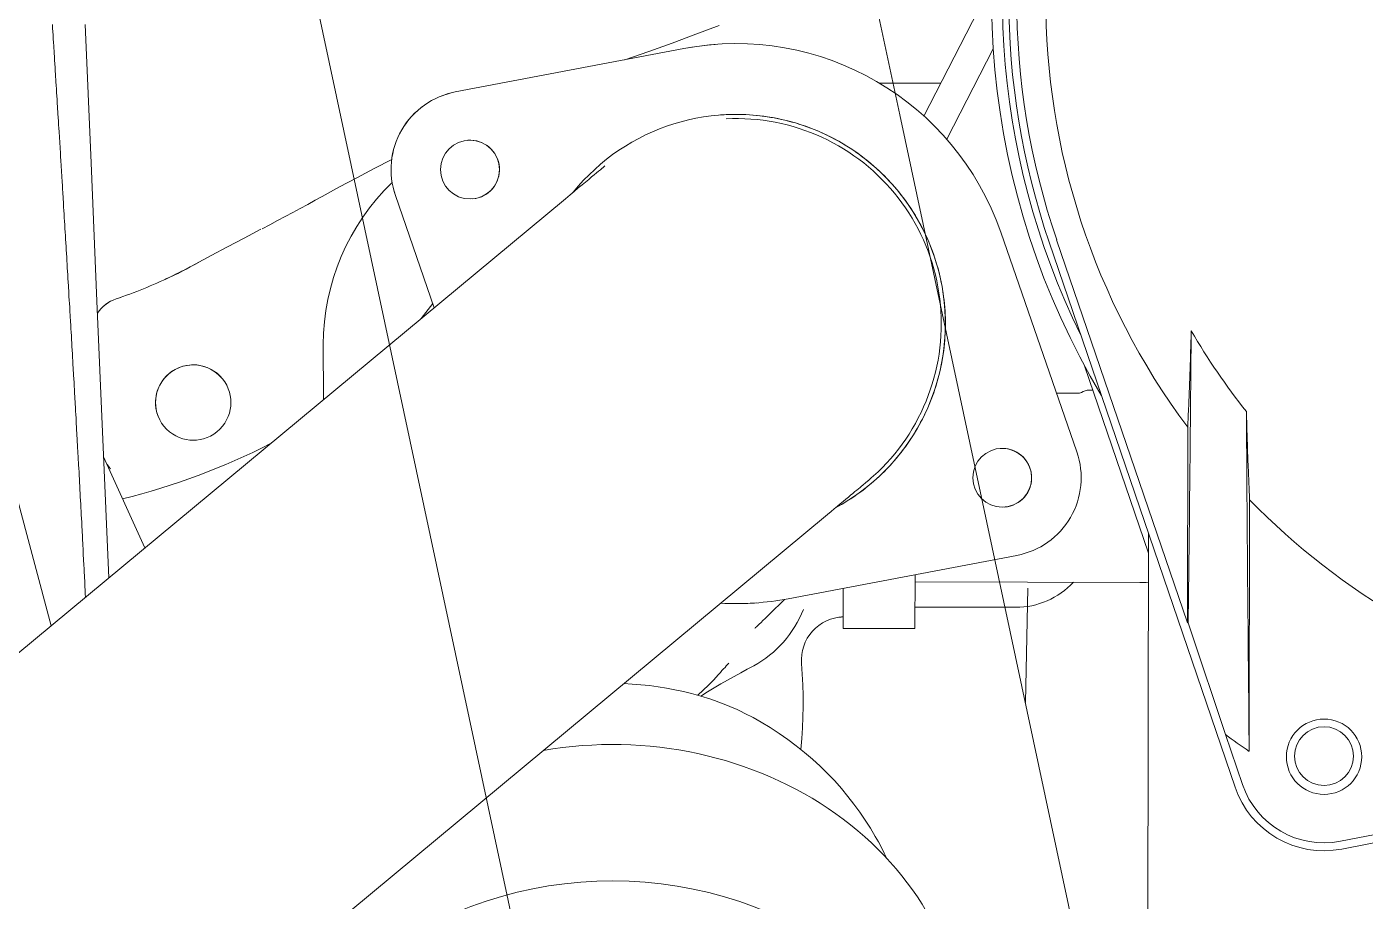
# Model space of a CAD drawing. Extents: x 766778 to 845620, y 133762 to 209800.
# Drawn here: x 786661.9 to 786848.4, y 191042 to 191163.8 of the extents above; entities that cross this region are included whole.
import ezdxf

# ---------------------------------------------------------------- set-up
doc = ezdxf.new("R2010")
doc.units = 0
doc.header["$MEASUREMENT"] = 0
doc.layers.get('0').update_dxf_attribs({"color": 1, "linetype": 'CONTINUOUS'})
doc.layers.add('LA-4748_SHOWN', color=2, linetype='CONTINUOUS', lineweight=53)
doc.layers.add('LA-5075_SHOWN', color=2, linetype='CONTINUOUS', lineweight=53)

# ---------------------------------------------------------------- blocks, each defined once
blk = doc.blocks.new('HE 3516C HSL RH')
at = {"layer": 'LA-5075_SHOWN', "color": 252, "lineweight": 5}
for p, q in [((-6475.68, 761.61), (-6493.22, 843.02)), ((-6567.71, 826.98), (-6550.17, 745.56)), ((-6450.01, 642.43), (-6475.68, 761.61)), ((-6524.5, 626.39), (-6550.17, 745.56)), ((-6458.05, 679.76), (-6457.73, 695.7))]:
    blk.add_line(p, q, dxfattribs=at)
blk = doc.blocks.new('A$C7EB86452')
at = {"rotation": 352.0000000000881}
blk.add_blockref('HE 3516C HSL RH', (6185.31, -1654.92), dxfattribs=at)
blk = doc.blocks.new('ENGINE')
at = {"layer": 'LA-4748_SHOWN', "color": 252, "lineweight": 5}
for p, q in [((945747.84, 205859.94), (945738.35, 205841.57)), ((945617.03, 205854.25), (945617, 205854.75)), ((945621.55, 205854.75), (945622.31, 205835.48)), ((945594.61, 205854.39), (945616.52, 205770.98)), ((945617.03, 205854.25), (945617.09, 205853.26)), ((945617.12, 205852.76), (945617.09, 205853.26)), ((945706.62, 205853.07), (945703.33, 205851.87)), ((945709.88, 205854.29), (945706.62, 205853.07)), ((945617.15, 205852.26), (945617.12, 205852.76)), ((945617.17, 205851.76), (945617.15, 205852.26)), ((945617.17, 205851.76), (945617.23, 205850.76)), ((945673.08, 205845.16), (945704.94, 205851.09)), ((945703.33, 205851.87), (945700.04, 205850.7)), ((945706.03, 205851.27), (945704.94, 205851.09)), ((945707.13, 205851.43), (945706.03, 205851.27)), ((945708.22, 205851.56), (945707.13, 205851.43)), ((945709.32, 205851.65), (945708.22, 205851.56)), ((945709.32, 205851.65), (945709.32, 205851.65)), ((945617.26, 205850.26), (945617.23, 205850.76)), ((945617.29, 205849.77), (945617.26, 205850.26)), ((945617.32, 205849.27), (945617.29, 205849.77)), ((945617.35, 205848.77), (945617.32, 205849.27)), ((945700.04, 205850.7), (945696.73, 205849.56)), ((945741.52, 205838.33), (945748.02, 205850.92)), ((945617.38, 205848.27), (945617.35, 205848.77)), ((945617.41, 205847.77), (945617.38, 205848.27)), ((945617.41, 205847.77), (945617.47, 205846.77)), ((945617.5, 205846.27), (945617.47, 205846.77)), ((945617.52, 205845.78), (945617.5, 205846.27)), ((945617.55, 205845.28), (945617.52, 205845.78)), ((945732.13, 205846.2), (945740.72, 205846.16)), ((945617.55, 205845.28), (945617.61, 205844.28)), ((945617.64, 205843.78), (945617.61, 205844.28)), ((945617.67, 205843.28), (945617.64, 205843.78)), ((945669.26, 205843.66), (945668.77, 205843.34)), ((945669.76, 205843.96), (945669.26, 205843.66)), ((945670.29, 205844.23), (945669.76, 205843.96)), ((945670.83, 205844.48), (945670.29, 205844.23)), ((945671.38, 205844.69), (945670.83, 205844.48)), ((945671.94, 205844.88), (945671.38, 205844.69)), ((945672.51, 205845.03), (945671.94, 205844.88)), ((945673.08, 205845.16), (945672.51, 205845.03)), ((945617.67, 205843.28), (945617.73, 205842.29)), ((945617.76, 205841.79), (945617.73, 205842.29)), ((945617.79, 205841.29), (945617.76, 205841.79)), ((945666.99, 205841.78), (945666.61, 205841.34)), ((945667.41, 205842.21), (945666.99, 205841.78)), ((945667.84, 205842.61), (945667.41, 205842.21)), ((945668.29, 205842.98), (945667.84, 205842.61)), ((945668.77, 205843.34), (945668.29, 205842.98)), ((945710.52, 205841.85), (945710.02, 205841.82)), ((945711.02, 205841.88), (945710.52, 205841.85)), ((945711.52, 205841.89), (945711.02, 205841.88)), ((945712.03, 205841.9), (945711.52, 205841.89)), ((945712.53, 205841.89), (945712.03, 205841.9)), ((945713.03, 205841.88), (945712.53, 205841.89)), ((945713.53, 205841.86), (945713.03, 205841.88)), ((945714.03, 205841.83), (945713.53, 205841.86)), ((945714.53, 205841.79), (945714.03, 205841.83)), ((945715.03, 205841.75), (945714.53, 205841.79)), ((945715.53, 205841.69), (945715.03, 205841.75)), ((945617.82, 205840.79), (945617.79, 205841.29)), ((945617.84, 205840.29), (945617.82, 205840.79)), ((945617.87, 205839.79), (945617.84, 205840.29)), ((945665.6, 205839.89), (945665.31, 205839.37)), ((945665.91, 205840.39), (945665.6, 205839.89)), ((945666.24, 205840.87), (945665.91, 205840.39)), ((945666.61, 205841.34), (945666.24, 205840.87)), ((945710.82, 205841.3), (945711.68, 205841.32)), ((945710.82, 205841.3), (945710.82, 205841.3)), ((945711.68, 205841.32), (945712.53, 205841.32)), ((945712.53, 205841.32), (945713.39, 205841.29)), ((945713.39, 205841.29), (945714.24, 205841.24)), ((945714.24, 205841.24), (945715.1, 205841.16)), ((945715.1, 205841.16), (945715.95, 205841.06)), ((945716.03, 205841.63), (945715.53, 205841.69)), ((945715.95, 205841.06), (945716.8, 205840.93)), ((945716.53, 205841.56), (945716.03, 205841.63)), ((945717.02, 205841.47), (945716.53, 205841.56)), ((945716.8, 205840.93), (945717.64, 205840.78)), ((945717.52, 205841.39), (945717.02, 205841.47)), ((945718.01, 205841.29), (945717.52, 205841.39)), ((945717.64, 205840.78), (945718.48, 205840.6)), ((945718.5, 205841.18), (945718.01, 205841.29)), ((945718.48, 205840.6), (945719.31, 205840.4)), ((945718.99, 205841.07), (945718.5, 205841.18)), ((945719.48, 205840.94), (945718.99, 205841.07)), ((945719.31, 205840.4), (945720.13, 205840.17)), ((945719.96, 205840.81), (945719.48, 205840.94)), ((945720.45, 205840.67), (945719.96, 205840.81)), ((945720.13, 205840.17), (945720.94, 205839.92)), ((945720.93, 205840.52), (945720.45, 205840.67)), ((945721.4, 205840.37), (945720.93, 205840.52)), ((945720.94, 205839.92), (945721.75, 205839.64)), ((945721.88, 205840.2), (945721.4, 205840.37)), ((945722.35, 205840.03), (945721.88, 205840.2)), ((945722.81, 205839.85), (945722.35, 205840.03)), ((945723.28, 205839.66), (945722.81, 205839.85)), ((945617.87, 205839.79), (945618.05, 205836.8)), ((945664.83, 205838.29), (945664.63, 205837.74)), ((945665.06, 205838.84), (945664.83, 205838.29)), ((945665.31, 205839.37), (945665.06, 205838.84)), ((945721.75, 205839.64), (945722.55, 205839.34)), ((945722.55, 205839.34), (945723.35, 205839.01)), ((945723.74, 205839.46), (945723.28, 205839.66)), ((945723.35, 205839.01), (945724.13, 205838.66)), ((945724.2, 205839.26), (945723.74, 205839.46)), ((945724.13, 205838.66), (945724.9, 205838.29)), ((945724.65, 205839.05), (945724.2, 205839.26)), ((945725.1, 205838.83), (945724.65, 205839.05)), ((945724.9, 205838.29), (945725.66, 205837.89)), ((945725.55, 205838.6), (945725.1, 205838.83)), ((945725.99, 205838.36), (945725.55, 205838.6)), ((945726.43, 205838.12), (945725.99, 205838.36)), ((945726.87, 205837.87), (945726.43, 205838.12)), ((945618.08, 205836.3), (945618.05, 205836.8)), ((945618.1, 205835.8), (945618.08, 205836.3)), ((945664.33, 205836.6), (945664.22, 205836.02)), ((945664.47, 205837.17), (945664.33, 205836.6)), ((945664.63, 205837.74), (945664.47, 205837.17)), ((945725.66, 205837.89), (945726.41, 205837.48)), ((945726.41, 205837.48), (945727.14, 205837.04)), ((945727.3, 205837.61), (945726.87, 205837.87)), ((945727.14, 205837.04), (945727.86, 205836.58)), ((945727.73, 205837.34), (945727.3, 205837.61)), ((945728.15, 205837.07), (945727.73, 205837.34)), ((945727.86, 205836.58), (945728.57, 205836.09)), ((945728.57, 205836.79), (945728.15, 205837.07)), ((945728.98, 205836.5), (945728.57, 205836.79)), ((945729.39, 205836.21), (945728.98, 205836.5)), ((945729.79, 205835.9), (945729.39, 205836.21)), ((945618.1, 205835.8), (945618.28, 205832.81)), ((945622.31, 205835.48), (945623.07, 205816.2)), ((945661.75, 205834.52), (945659.32, 205833.26)), ((945664.19, 205835.77), (945661.75, 205834.52)), ((945664.11, 205834.84), (945664.1, 205834.25)), ((945664.1, 205834.25), (945664.12, 205833.66)), ((945664.15, 205835.43), (945664.11, 205834.84)), ((945664.22, 205836.02), (945664.15, 205835.43)), ((945693.01, 205834.06), (945693.26, 205834.26)), ((945693.26, 205834.26), (945693.47, 205834.43)), ((945693.47, 205834.43), (945693.64, 205834.57)), ((945693.64, 205834.57), (945693.76, 205834.68)), ((945693.76, 205834.68), (945693.85, 205834.75)), ((945693.85, 205834.75), (945693.88, 205834.78)), ((945728.57, 205836.09), (945729.26, 205835.59)), ((945729.26, 205835.59), (945729.93, 205835.07)), ((945730.18, 205835.6), (945729.79, 205835.9)), ((945729.93, 205835.07), (945730.59, 205834.52)), ((945730.58, 205835.28), (945730.18, 205835.6)), ((945730.96, 205834.96), (945730.58, 205835.28)), ((945730.59, 205834.52), (945731.24, 205833.96)), ((945731.34, 205834.63), (945730.96, 205834.96)), ((945731.71, 205834.3), (945731.34, 205834.63)), ((945732.08, 205833.96), (945731.71, 205834.3)), ((945618.31, 205832.31), (945618.28, 205832.81)), ((945659.32, 205833.26), (945656.91, 205831.98)), ((945664.12, 205833.66), (945664.17, 205833.08)), ((945664.17, 205833.08), (945664.25, 205832.49)), ((945664.25, 205832.49), (945664.37, 205831.91)), ((945690.69, 205832.15), (945691.18, 205832.55)), ((945691.18, 205832.55), (945691.62, 205832.91)), ((945691.62, 205832.91), (945692.03, 205833.25)), ((945692.03, 205833.25), (945692.4, 205833.55)), ((945692.4, 205833.55), (945692.73, 205833.82)), ((945692.73, 205833.82), (945693.01, 205834.06)), ((945731.24, 205833.96), (945731.86, 205833.37)), ((945731.86, 205833.37), (945732.47, 205832.77)), ((945732.44, 205833.61), (945732.08, 205833.96)), ((945732.8, 205833.26), (945732.44, 205833.61)), ((945732.47, 205832.77), (945733.07, 205832.15)), ((945733.15, 205832.9), (945732.8, 205833.26)), ((945733.49, 205832.53), (945733.15, 205832.9)), ((945733.83, 205832.16), (945733.49, 205832.53)), ((945618.33, 205831.81), (945618.31, 205832.31)), ((945618.36, 205831.32), (945618.33, 205831.81)), ((945618.36, 205831.32), (945618.45, 205829.82)), ((945654.51, 205830.68), (945653.5, 205830.13)), ((945656.91, 205831.98), (945654.51, 205830.68)), ((945664.37, 205831.91), (945664.51, 205831.34)), ((945664.51, 205831.34), (945664.69, 205830.78)), ((945670.05, 205815.12), (945664.69, 205830.78)), ((945688.38, 205830.24), (945689.01, 205830.76)), ((945689.01, 205830.76), (945689.61, 205831.25)), ((945689.61, 205831.25), (945690.17, 205831.72)), ((945690.17, 205831.72), (945690.69, 205832.15)), ((945733.07, 205832.15), (945733.64, 205831.51)), ((945733.64, 205831.51), (945734.19, 205830.86)), ((945734.16, 205831.78), (945733.83, 205832.16)), ((945734.48, 205831.4), (945734.16, 205831.78)), ((945734.19, 205830.86), (945734.72, 205830.19)), ((945734.8, 205831.01), (945734.48, 205831.4)), ((945735.11, 205830.62), (945734.8, 205831.01)), ((945735.42, 205830.22), (945735.11, 205830.62)), ((945688.38, 205830.24), (945587.65, 205747.19)), ((945618.48, 205829.32), (945618.45, 205829.82)), ((945618.51, 205828.82), (945618.48, 205829.32)), ((945618.54, 205828.32), (945618.51, 205828.82)), ((945651.44, 205829.01), (945650.39, 205828.45)), ((945652.47, 205829.57), (945651.44, 205829.01)), ((945653.5, 205830.13), (945652.47, 205829.57)), ((945734.72, 205830.19), (945735.23, 205829.51)), ((945735.23, 205829.51), (945735.72, 205828.81)), ((945735.72, 205829.81), (945735.42, 205830.22)), ((945736.01, 205829.4), (945735.72, 205829.81)), ((945735.72, 205828.81), (945736.19, 205828.09)), ((945736.29, 205828.98), (945736.01, 205829.4)), ((945736.57, 205828.56), (945736.29, 205828.98)), ((945618.56, 205827.82), (945618.54, 205828.32)), ((945618.59, 205827.33), (945618.56, 205827.82)), ((945618.62, 205826.83), (945618.59, 205827.33)), ((945618.65, 205826.33), (945618.62, 205826.83)), ((945648.27, 205827.32), (945647.19, 205826.75)), ((945649.34, 205827.88), (945648.27, 205827.32)), ((945650.39, 205828.45), (945649.34, 205827.88)), ((945736.19, 205828.09), (945736.64, 205827.36)), ((945736.84, 205828.14), (945736.57, 205828.56)), ((945736.64, 205827.36), (945737.07, 205826.62)), ((945737.1, 205827.71), (945736.84, 205828.14)), ((945737.35, 205827.28), (945737.1, 205827.71)), ((945737.6, 205826.84), (945737.35, 205827.28)), ((945737.84, 205826.4), (945737.6, 205826.84)), ((945618.68, 205825.83), (945618.65, 205826.33)), ((945618.71, 205825.33), (945618.68, 205825.83)), ((945618.73, 205824.83), (945618.71, 205825.33)), ((945645.94, 205826.12), (945643.59, 205824.9)), ((945647.19, 205826.75), (945646.1, 205826.19)), ((945737.07, 205826.62), (945737.47, 205825.86)), ((945737.47, 205825.86), (945737.86, 205825.1)), ((945738.07, 205825.95), (945737.84, 205826.4)), ((945737.86, 205825.1), (945738.21, 205824.32)), ((945738.29, 205825.5), (945738.07, 205825.95)), ((945738.51, 205825.05), (945738.29, 205825.5)), ((945738.72, 205824.6), (945738.51, 205825.05)), ((945759.48, 205794.71), (945748.98, 205825.38)), ((945618.76, 205824.33), (945618.73, 205824.83)), ((945618.79, 205823.83), (945618.76, 205824.33)), ((945618.82, 205823.34), (945618.79, 205823.83)), ((945618.85, 205822.84), (945618.82, 205823.34)), ((945641.27, 205823.69), (945639, 205822.49)), ((945643.59, 205824.9), (945641.27, 205823.69)), ((945738.21, 205824.32), (945738.55, 205823.53)), ((945738.55, 205823.53), (945738.86, 205822.74)), ((945738.92, 205824.14), (945738.72, 205824.6)), ((945739.11, 205823.67), (945738.92, 205824.14)), ((945739.29, 205823.21), (945739.11, 205823.67)), ((945739.47, 205822.74), (945739.29, 205823.21)), ((945755.73, 205823.93), (945781.35, 205747.95)), ((945774.79, 205770.85), (945756.77, 205824.28)), ((945618.88, 205822.34), (945618.85, 205822.84)), ((945618.9, 205821.84), (945618.88, 205822.34)), ((945618.93, 205821.34), (945618.9, 205821.84)), ((945618.96, 205820.84), (945618.93, 205821.34)), ((945636.33, 205821.06), (945636.76, 205821.29)), ((945639, 205822.49), (945636.77, 205821.29)), ((945738.86, 205822.74), (945739.15, 205821.93)), ((945739.15, 205821.93), (945739.41, 205821.12)), ((945739.64, 205822.26), (945739.47, 205822.74)), ((945739.8, 205821.79), (945739.64, 205822.26)), ((945739.95, 205821.31), (945739.8, 205821.79)), ((945740.09, 205820.83), (945739.95, 205821.31)), ((945618.96, 205820.84), (945619.02, 205819.85)), ((945619.04, 205819.35), (945619.02, 205819.85)), ((945619.07, 205818.85), (945619.04, 205819.35)), ((945632.79, 205819.3), (945633.24, 205819.51)), ((945633.24, 205819.51), (945633.69, 205819.72)), ((945633.69, 205819.72), (945634.14, 205819.94)), ((945634.14, 205819.94), (945634.58, 205820.16)), ((945634.58, 205820.16), (945635.03, 205820.38)), ((945635.03, 205820.38), (945635.46, 205820.6)), ((945635.46, 205820.6), (945635.9, 205820.83)), ((945635.9, 205820.83), (945636.33, 205821.06)), ((945739.41, 205821.12), (945739.65, 205820.3)), ((945739.65, 205820.3), (945739.86, 205819.47)), ((945739.86, 205819.47), (945740.05, 205818.63)), ((945740.23, 205820.34), (945740.09, 205820.83)), ((945740.35, 205819.86), (945740.23, 205820.34)), ((945740.47, 205819.37), (945740.35, 205819.86)), ((945740.58, 205818.87), (945740.47, 205819.37)), ((945619.1, 205818.35), (945619.07, 205818.85)), ((945619.1, 205818.35), (945619.16, 205817.35)), ((945628.14, 205817.35), (945628.62, 205817.53)), ((945628.62, 205817.53), (945629.09, 205817.72)), ((945629.09, 205817.72), (945629.56, 205817.9)), ((945629.56, 205817.9), (945630.03, 205818.09)), ((945630.03, 205818.09), (945630.5, 205818.29)), ((945630.5, 205818.29), (945630.96, 205818.48)), ((945630.96, 205818.48), (945631.42, 205818.68)), ((945631.42, 205818.68), (945631.88, 205818.88)), ((945631.88, 205818.88), (945632.34, 205819.09)), ((945632.34, 205819.09), (945632.79, 205819.3)), ((945740.05, 205818.63), (945740.21, 205817.79)), ((945740.21, 205817.79), (945740.35, 205816.95)), ((945740.68, 205818.38), (945740.58, 205818.87)), ((945740.78, 205817.89), (945740.68, 205818.38)), ((945740.86, 205817.39), (945740.78, 205817.89)), ((945619.18, 205816.85), (945619.16, 205817.35)), ((945619.21, 205816.35), (945619.18, 205816.85)), ((945619.24, 205815.86), (945619.21, 205816.35)), ((945619.27, 205815.36), (945619.24, 205815.86)), ((945623.07, 205816.2), (945623.84, 205796.92)), ((945624.11, 205815.58), (945624.15, 205815.62)), ((945624.15, 205815.62), (945624.19, 205815.65)), ((945624.19, 205815.65), (945624.23, 205815.68)), ((945624.23, 205815.68), (945624.27, 205815.71)), ((945624.27, 205815.71), (945624.31, 205815.74)), ((945624.31, 205815.74), (945624.35, 205815.77)), ((945624.35, 205815.77), (945624.39, 205815.8)), ((945624.39, 205815.8), (945624.43, 205815.83)), ((945624.43, 205815.83), (945624.47, 205815.86)), ((945624.47, 205815.86), (945624.51, 205815.88)), ((945624.51, 205815.88), (945624.55, 205815.91)), ((945624.55, 205815.91), (945624.59, 205815.94)), ((945624.59, 205815.94), (945624.63, 205815.96)), ((945624.63, 205815.96), (945624.67, 205815.99)), ((945625.73, 205816.49), (945626.21, 205816.65)), ((945626.21, 205816.65), (945626.7, 205816.82)), ((945626.7, 205816.82), (945627.18, 205817)), ((945627.18, 205817), (945627.66, 205817.17)), ((945627.66, 205817.17), (945628.14, 205817.35)), ((945668.24, 205813.64), (945669.85, 205815.7)), ((945740.35, 205816.95), (945740.46, 205816.1)), ((945740.46, 205816.1), (945740.55, 205815.24)), ((945740.94, 205816.9), (945740.86, 205817.39)), ((945741, 205816.4), (945740.94, 205816.9)), ((945741.06, 205815.9), (945741, 205816.4)), ((945741.11, 205815.4), (945741.06, 205815.9)), ((945619.29, 205814.86), (945619.27, 205815.36)), ((945619.29, 205814.86), (945619.38, 205813.36)), ((945623.74, 205815.24), (945623.78, 205815.28)), ((945623.78, 205815.28), (945623.81, 205815.31)), ((945623.81, 205815.31), (945623.85, 205815.35)), ((945623.85, 205815.35), (945623.89, 205815.38)), ((945623.89, 205815.38), (945623.92, 205815.42)), ((945623.92, 205815.42), (945623.96, 205815.45)), ((945623.96, 205815.45), (945624, 205815.49)), ((945624, 205815.49), (945624.04, 205815.52)), ((945624.04, 205815.52), (945624.07, 205815.55)), ((945624.07, 205815.55), (945624.11, 205815.58)), ((945740.55, 205815.24), (945740.62, 205814.39)), ((945740.62, 205814.39), (945740.65, 205813.54)), ((945741.15, 205814.9), (945741.11, 205815.4)), ((945741.19, 205814.4), (945741.15, 205814.9)), ((945741.21, 205813.9), (945741.19, 205814.4)), ((945741.23, 205813.4), (945741.21, 205813.9)), ((945619.41, 205812.86), (945619.38, 205813.36)), ((945619.43, 205812.36), (945619.41, 205812.86)), ((945619.46, 205811.87), (945619.43, 205812.36)), ((945740.65, 205813.54), (945740.66, 205812.69)), ((945740.66, 205812.69), (945740.65, 205811.83)), ((945741.2, 205811.39), (945741.22, 205811.9)), ((945741.22, 205811.9), (945741.23, 205812.4)), ((945741.23, 205812.9), (945741.23, 205813.4)), ((945741.23, 205812.4), (945741.23, 205812.9)), ((945619.49, 205811.37), (945619.46, 205811.87)), ((945619.51, 205810.87), (945619.49, 205811.37)), ((945619.54, 205810.37), (945619.51, 205810.87)), ((945619.57, 205809.87), (945619.54, 205810.37)), ((945654.56, 205808.32), (945654.57, 205810.05)), ((945740.54, 205810.12), (945740.45, 205809.27)), ((945740.61, 205810.98), (945740.54, 205810.12)), ((945740.65, 205811.83), (945740.61, 205810.98)), ((945741.09, 205809.89), (945741.14, 205810.39)), ((945741.14, 205810.39), (945741.17, 205810.89)), ((945741.17, 205810.89), (945741.2, 205811.39)), ((945775.43, 205810.1), (945775.41, 205809.64)), ((945775.44, 205810.57), (945775.43, 205810.1)), ((945775.46, 205811.04), (945775.44, 205810.57)), ((945775.47, 205811.52), (945775.46, 205811.04)), ((945619.6, 205809.37), (945619.57, 205809.87)), ((945619.62, 205808.87), (945619.6, 205809.37)), ((945619.65, 205808.37), (945619.62, 205808.87)), ((945619.68, 205807.88), (945619.65, 205808.37)), ((945654.56, 205806.73), (945654.56, 205808.32)), ((945740.33, 205808.42), (945740.19, 205807.58)), ((945740.45, 205809.27), (945740.33, 205808.42)), ((945740.83, 205807.9), (945740.91, 205808.39)), ((945740.91, 205808.39), (945740.98, 205808.89)), ((945740.98, 205808.89), (945741.04, 205809.39)), ((945741.04, 205809.39), (945741.09, 205809.89)), ((945775.37, 205808.27), (945775.35, 205807.81)), ((945775.38, 205808.72), (945775.37, 205808.27)), ((945775.4, 205809.18), (945775.38, 205808.72)), ((945775.41, 205809.64), (945775.4, 205809.18)), ((945619.7, 205807.38), (945619.68, 205807.88)), ((945619.73, 205806.88), (945619.7, 205807.38)), ((945619.73, 205806.88), (945619.79, 205805.88)), ((945633.58, 205806.43), (945633.14, 205806.12)), ((945634.04, 205806.7), (945633.58, 205806.43)), ((945634.52, 205806.92), (945634.04, 205806.7)), ((945635.01, 205807.08), (945634.52, 205806.92)), ((945635.5, 205807.19), (945635.01, 205807.08)), ((945635.99, 205807.25), (945635.5, 205807.19)), ((945636.46, 205807.27), (945635.99, 205807.25)), ((945636.93, 205807.25), (945636.46, 205807.27)), ((945637.41, 205807.18), (945636.93, 205807.25)), ((945637.9, 205807.06), (945637.41, 205807.18)), ((945638.39, 205806.89), (945637.9, 205807.06)), ((945638.87, 205806.67), (945638.39, 205806.89)), ((945639.33, 205806.4), (945638.87, 205806.67)), ((945639.76, 205806.08), (945639.33, 205806.4)), ((945654.57, 205805.95), (945654.56, 205806.73)), ((945740.02, 205806.74), (945739.83, 205805.9)), ((945740.19, 205807.58), (945740.02, 205806.74)), ((945740.42, 205805.93), (945740.54, 205806.42)), ((945740.54, 205806.42), (945740.64, 205806.91)), ((945740.64, 205806.91), (945740.74, 205807.4)), ((945740.74, 205807.4), (945740.83, 205807.9)), ((945760.6, 205806.71), (945769.41, 205780.6)), ((945775.3, 205806.48), (945775.29, 205806.05)), ((945775.32, 205806.92), (945775.3, 205806.48)), ((945775.33, 205807.37), (945775.32, 205806.92)), ((945775.35, 205807.81), (945775.33, 205807.37)), ((945619.81, 205805.38), (945619.79, 205805.88)), ((945619.84, 205804.88), (945619.81, 205805.38)), ((945619.87, 205804.38), (945619.84, 205804.88)), ((945631.78, 205804.46), (945631.56, 205803.98)), ((945632.05, 205804.92), (945631.78, 205804.46)), ((945632.37, 205805.35), (945632.05, 205804.92)), ((945632.74, 205805.76), (945632.37, 205805.35)), ((945633.14, 205806.12), (945632.74, 205805.76)), ((945640.16, 205805.72), (945639.76, 205806.08)), ((945640.52, 205805.31), (945640.16, 205805.72)), ((945640.84, 205804.87), (945640.52, 205805.31)), ((945641.11, 205804.41), (945640.84, 205804.87)), ((945654.59, 205805.17), (945654.57, 205805.95)), ((945654.59, 205804.42), (945654.59, 205805.17)), ((945654.59, 205803.7), (945654.59, 205804.42)), ((945739.61, 205805.07), (945739.37, 205804.26)), ((945739.83, 205805.9), (945739.61, 205805.07)), ((945739.89, 205803.99), (945740.03, 205804.47)), ((945740.03, 205804.47), (945740.17, 205804.96)), ((945740.17, 205804.96), (945740.3, 205805.44)), ((945740.3, 205805.44), (945740.42, 205805.93)), ((945775.24, 205804.76), (945775.22, 205804.33)), ((945775.25, 205805.18), (945775.24, 205804.76)), ((945775.27, 205805.61), (945775.25, 205805.18)), ((945775.29, 205806.05), (945775.27, 205805.61)), ((945619.89, 205803.89), (945619.87, 205804.38)), ((945619.92, 205803.39), (945619.89, 205803.89)), ((945619.95, 205802.89), (945619.92, 205803.39)), ((945619.95, 205802.89), (945620, 205801.89)), ((945631.27, 205803.02), (945631.21, 205802.54)), ((945631.39, 205803.5), (945631.27, 205803.02)), ((945631.56, 205803.98), (945631.39, 205803.5)), ((945641.32, 205803.93), (945641.11, 205804.41)), ((945641.49, 205803.45), (945641.32, 205803.93)), ((945641.6, 205802.97), (945641.49, 205803.45)), ((945641.66, 205802.48), (945641.6, 205802.97)), ((945654.56, 205802.36), (945654.58, 205803.01)), ((945654.58, 205803.01), (945654.59, 205803.7)), ((945738.81, 205802.64), (945738.5, 205801.85)), ((945739.1, 205803.44), (945738.81, 205802.64)), ((945739.37, 205804.26), (945739.1, 205803.44)), ((945739.22, 205802.1), (945739.4, 205802.57)), ((945739.4, 205802.57), (945739.57, 205803.04)), ((945739.57, 205803.04), (945739.73, 205803.52)), ((945739.73, 205803.52), (945739.89, 205803.99)), ((945756.67, 205802.91), (945759.88, 205802.89)), ((945760.95, 205803.32), (945761.75, 205803.31)), ((945775.15, 205802.68), (945775.13, 205802.28)), ((945775.17, 205803.09), (945775.15, 205802.68)), ((945775.18, 205803.5), (945775.17, 205803.09)), ((945775.2, 205803.91), (945775.18, 205803.5)), ((945775.22, 205804.33), (945775.2, 205803.91)), ((945620.02, 205801.39), (945620, 205801.89)), ((945620.05, 205800.89), (945620.02, 205801.39)), ((945620.08, 205800.39), (945620.05, 205800.89)), ((945631.21, 205802.54), (945631.18, 205802.05)), ((945631.18, 205802.05), (945631.2, 205801.57)), ((945631.2, 205801.57), (945631.26, 205801.08)), ((945631.26, 205801.08), (945631.38, 205800.6)), ((945641.47, 205800.54), (945641.59, 205801.03)), ((945641.59, 205801.03), (945641.66, 205801.51)), ((945641.68, 205802), (945641.66, 205802.48)), ((945641.66, 205801.51), (945641.68, 205802)), ((945738.16, 205801.06), (945737.8, 205800.28)), ((945738.5, 205801.85), (945738.16, 205801.06)), ((945738.42, 205800.26), (945738.63, 205800.72)), ((945738.63, 205800.72), (945738.84, 205801.18)), ((945738.84, 205801.18), (945739.03, 205801.64)), ((945739.03, 205801.64), (945739.22, 205802.1)), ((945775.06, 205800.7), (945775.04, 205800.32)), ((945775.08, 205801.09), (945775.06, 205800.7)), ((945775.1, 205801.48), (945775.08, 205801.09)), ((945775.11, 205801.88), (945775.1, 205801.48)), ((945775.13, 205802.28), (945775.11, 205801.88)), ((945620.1, 205799.9), (945620.08, 205800.39)), ((945620.13, 205799.4), (945620.1, 205799.9)), ((945620.13, 205799.4), (945620.18, 205798.4)), ((945631.38, 205800.6), (945631.54, 205800.12)), ((945631.54, 205800.12), (945631.76, 205799.64)), ((945631.76, 205799.64), (945632.02, 205799.18)), ((945632.02, 205799.18), (945632.34, 205798.74)), ((945640.49, 205798.7), (945640.81, 205799.13)), ((945640.81, 205799.13), (945641.08, 205799.59)), ((945641.08, 205799.59), (945641.3, 205800.07)), ((945641.3, 205800.07), (945641.47, 205800.54)), ((945737.41, 205799.52), (945737, 205798.76)), ((945737.8, 205800.28), (945737.41, 205799.52)), ((945737.5, 205798.48), (945737.74, 205798.92)), ((945737.74, 205798.92), (945737.98, 205799.36)), ((945737.98, 205799.36), (945738.21, 205799.81)), ((945738.21, 205799.81), (945738.42, 205800.26)), ((945774.97, 205798.83), (945774.95, 205798.46)), ((945774.99, 205799.19), (945774.97, 205798.83)), ((945775.01, 205799.57), (945774.99, 205799.19)), ((945775.02, 205799.94), (945775.01, 205799.57)), ((945775.04, 205800.32), (945775.02, 205799.94)), ((945783.13, 205799.8), (945783.11, 205800.26)), ((945783.14, 205799.34), (945783.13, 205799.8)), ((945783.15, 205798.88), (945783.14, 205799.34)), ((945783.16, 205798.43), (945783.15, 205798.88)), ((945620.18, 205798.4), (945620.26, 205796.9)), ((945632.34, 205798.74), (945632.7, 205798.33)), ((945632.7, 205798.33), (945633.1, 205797.97)), ((945633.1, 205797.97), (945633.54, 205797.65)), ((945633.54, 205797.65), (945634, 205797.37)), ((945634, 205797.37), (945634.47, 205797.15)), ((945634.47, 205797.15), (945634.96, 205796.98)), ((945634.96, 205796.98), (945635.45, 205796.87)), ((945637.36, 205796.86), (945637.85, 205796.97)), ((945637.85, 205796.97), (945638.34, 205797.13)), ((945638.34, 205797.13), (945638.82, 205797.35)), ((945638.82, 205797.35), (945639.28, 205797.62)), ((945639.28, 205797.62), (945639.72, 205797.93)), ((945639.72, 205797.93), (945640.12, 205798.29)), ((945640.12, 205798.29), (945640.49, 205798.7)), ((945736.12, 205797.29), (945735.65, 205796.58)), ((945736.57, 205798.02), (945736.12, 205797.29)), ((945736.46, 205796.76), (945736.73, 205797.18)), ((945737, 205798.76), (945736.57, 205798.02)), ((945736.73, 205797.18), (945736.99, 205797.61)), ((945736.99, 205797.61), (945737.25, 205798.04)), ((945737.25, 205798.04), (945737.5, 205798.48)), ((945774.93, 205798.1), (945774.79, 205770.85)), ((945774.95, 205798.46), (945774.93, 205798.1)), ((945783.17, 205797.98), (945783.16, 205798.43)), ((945783.18, 205797.53), (945783.17, 205797.98)), ((945783.2, 205797.09), (945783.18, 205797.53)), ((945783.21, 205796.65), (945783.2, 205797.09)), ((945620.26, 205796.9), (945620.31, 205795.9)), ((945620.31, 205795.9), (945620.39, 205794.41)), ((945623.84, 205796.92), (945624.59, 205777.64)), ((945635.45, 205796.87), (945635.93, 205796.8)), ((945635.93, 205796.8), (945636.4, 205796.77)), ((945636.4, 205796.77), (945636.88, 205796.79)), ((945636.88, 205796.79), (945637.36, 205796.86)), ((945734.64, 205795.21), (945734.11, 205794.54)), ((945735.16, 205795.89), (945734.64, 205795.21)), ((945734.99, 205794.72), (945735.3, 205795.12)), ((945735.65, 205796.58), (945735.16, 205795.89)), ((945735.3, 205795.12), (945735.6, 205795.52)), ((945735.6, 205795.52), (945735.89, 205795.93)), ((945735.89, 205795.93), (945736.18, 205796.34)), ((945736.18, 205796.34), (945736.46, 205796.76)), ((945783.22, 205796.22), (945783.21, 205796.65)), ((945783.23, 205795.79), (945783.22, 205796.22)), ((945783.25, 205795.36), (945783.23, 205795.79)), ((945783.26, 205794.94), (945783.25, 205795.36)), ((945620.39, 205794.41), (945620.44, 205793.41)), ((945620.46, 205792.91), (945620.44, 205793.41)), ((945629.63, 205781.8), (945623.93, 205794.51)), ((945624.39, 205793.49), (945624.41, 205793.46)), ((945624.41, 205793.46), (945624.43, 205793.43)), ((945624.43, 205793.43), (945624.45, 205793.4)), ((945624.45, 205793.4), (945624.47, 205793.38)), ((945624.47, 205793.38), (945624.49, 205793.35)), ((945624.49, 205793.35), (945624.51, 205793.32)), ((945624.51, 205793.32), (945624.53, 205793.29)), ((945624.53, 205793.29), (945624.55, 205793.27)), ((945624.55, 205793.27), (945624.57, 205793.24)), ((945624.57, 205793.24), (945624.6, 205793.21)), ((945732.98, 205793.26), (945732.39, 205792.64)), ((945733.55, 205793.89), (945732.98, 205793.26)), ((945734.11, 205794.54), (945733.55, 205793.89)), ((945733.7, 205793.19), (945734.03, 205793.56)), ((945734.03, 205793.56), (945734.36, 205793.94)), ((945734.36, 205793.94), (945734.68, 205794.33)), ((945734.68, 205794.33), (945734.99, 205794.72)), ((945783.27, 205794.52), (945783.26, 205794.94)), ((945783.29, 205794.1), (945783.27, 205794.52)), ((945783.3, 205793.69), (945783.29, 205794.1)), ((945783.31, 205793.28), (945783.3, 205793.69)), ((945783.33, 205792.87), (945783.31, 205793.28)), ((945620.49, 205792.41), (945620.46, 205792.91)), ((945620.51, 205791.91), (945620.49, 205792.41)), ((945620.54, 205791.42), (945620.51, 205791.91)), ((945620.56, 205790.92), (945620.54, 205791.42)), ((945624.6, 205793.21), (945624.62, 205793.18)), ((945624.62, 205793.18), (945624.64, 205793.15)), ((945624.64, 205793.15), (945624.66, 205793.13)), ((945624.66, 205793.13), (945624.68, 205793.1)), ((945624.68, 205793.1), (945624.7, 205793.07)), ((945624.7, 205793.07), (945624.72, 205793.04)), ((945624.72, 205793.04), (945624.74, 205793.02)), ((945624.74, 205793.02), (945624.76, 205792.99)), ((945624.76, 205792.99), (945624.78, 205792.96)), ((945624.78, 205792.96), (945624.8, 205792.93)), ((945624.8, 205792.93), (945624.82, 205792.9)), ((945624.82, 205792.9), (945624.84, 205792.88)), ((945624.84, 205792.88), (945624.87, 205792.85)), ((945624.87, 205792.85), (945624.89, 205792.82)), ((945731.16, 205791.47), (945730.84, 205791.19)), ((945731.78, 205792.05), (945731.16, 205791.47)), ((945731.57, 205791.06), (945731.94, 205791.4)), ((945732.39, 205792.64), (945731.78, 205792.05)), ((945731.94, 205791.4), (945732.3, 205791.75)), ((945732.3, 205791.75), (945732.66, 205792.1)), ((945732.66, 205792.1), (945733.01, 205792.45)), ((945733.01, 205792.45), (945733.36, 205792.82)), ((945733.36, 205792.82), (945733.7, 205793.19)), ((945783.34, 205792.47), (945783.33, 205792.87)), ((945783.36, 205792.07), (945783.34, 205792.47)), ((945783.37, 205791.68), (945783.36, 205792.07)), ((945783.39, 205791.29), (945783.37, 205791.68)), ((945620.59, 205790.42), (945620.56, 205790.92)), ((945620.61, 205789.92), (945620.59, 205790.42)), ((945620.64, 205789.42), (945620.61, 205789.92)), ((945728.81, 205789.5), (945728.55, 205789.29)), ((945729.05, 205789.7), (945728.81, 205789.5)), ((945729.27, 205789.88), (945729.05, 205789.7)), ((945729.47, 205790.05), (945729.27, 205789.88)), ((945729.65, 205790.19), (945729.47, 205790.05)), ((945729.63, 205789.47), (945730.02, 205789.77)), ((945729.8, 205790.32), (945729.65, 205790.19)), ((945729.93, 205790.43), (945729.8, 205790.32)), ((945730.05, 205790.52), (945729.93, 205790.43)), ((945730.02, 205789.77), (945730.42, 205790.09)), ((945730.13, 205790.59), (945730.05, 205790.52)), ((945730.2, 205790.65), (945730.13, 205790.59)), ((945730.3, 205790.73), (945730.2, 205790.65)), ((945730.33, 205790.76), (945730.3, 205790.73)), ((945730.35, 205790.77), (945730.33, 205790.76)), ((945730.39, 205790.8), (945730.35, 205790.77)), ((945730.44, 205790.85), (945730.39, 205790.8)), ((945730.42, 205790.09), (945730.81, 205790.4)), ((945730.52, 205790.91), (945730.44, 205790.85)), ((945730.68, 205791.05), (945730.52, 205790.91)), ((945730.84, 205791.19), (945730.68, 205791.05)), ((945730.81, 205790.4), (945731.19, 205790.73)), ((945731.19, 205790.73), (945731.57, 205791.06)), ((945783.4, 205790.91), (945783.39, 205791.29)), ((945783.41, 205790.52), (945783.4, 205790.91)), ((945783.43, 205790.15), (945783.41, 205790.52)), ((945783.44, 205789.77), (945783.43, 205790.15)), ((945783.46, 205789.4), (945783.44, 205789.77)), ((945620.66, 205788.92), (945620.64, 205789.42)), ((945620.69, 205788.42), (945620.66, 205788.92)), ((945620.71, 205787.92), (945620.69, 205788.42)), ((945620.74, 205787.43), (945620.71, 205787.92)), ((945726.9, 205787.93), (945726.51, 205787.61)), ((945726.69, 205787.52), (945727.13, 205787.78)), ((945727.28, 205788.24), (945726.9, 205787.93)), ((945727.13, 205787.78), (945727.55, 205788.04)), ((945727.63, 205788.53), (945727.28, 205788.24)), ((945727.55, 205788.04), (945727.98, 205788.31)), ((945727.95, 205788.8), (945727.63, 205788.53)), ((945728.26, 205789.05), (945727.95, 205788.8)), ((945727.98, 205788.31), (945728.4, 205788.59)), ((945728.55, 205789.29), (945728.26, 205789.05)), ((945728.4, 205788.59), (945728.81, 205788.87)), ((945728.81, 205788.87), (945729.22, 205789.17)), ((945729.22, 205789.17), (945729.63, 205789.47)), ((945783.52, 205787.97), (945783.34, 205752.93)), ((945783.47, 205789.04), (945783.46, 205789.4)), ((945783.49, 205788.68), (945783.47, 205789.04)), ((945783.51, 205788.32), (945783.49, 205788.68)), ((945783.52, 205787.97), (945783.51, 205788.32)), ((945620.76, 205786.93), (945620.74, 205787.43)), ((945620.79, 205786.43), (945620.76, 205786.93)), ((945620.79, 205786.43), (945620.84, 205785.43)), ((945724.74, 205786.14), (945624.01, 205703.09)), ((945725.21, 205786.53), (945724.74, 205786.14)), ((945725.67, 205786.91), (945725.21, 205786.53)), ((945726.1, 205787.27), (945725.67, 205786.91)), ((945725.82, 205787.03), (945726.26, 205787.28)), ((945726.51, 205787.61), (945726.1, 205787.27)), ((945726.26, 205787.28), (945726.69, 205787.52)), ((945620.86, 205784.93), (945620.84, 205785.43)), ((945620.86, 205784.93), (945620.93, 205783.43)), ((945620.96, 205782.94), (945620.93, 205783.43)), ((945620.98, 205782.44), (945620.96, 205782.94)), ((945620.98, 205782.44), (945621.03, 205781.44)), ((945769.14, 205729), (945769.42, 205783.31)), ((945621.05, 205780.94), (945621.03, 205781.44)), ((945621.05, 205780.94), (945621.12, 205779.44)), ((945719.22, 205774.41), (945751.08, 205780.34)), ((945621.15, 205778.94), (945621.12, 205779.44)), ((945621.17, 205778.45), (945621.15, 205778.94)), ((945621.19, 205777.95), (945621.17, 205778.45)), ((945621.19, 205777.95), (945621.24, 205776.95)), ((945621.26, 205776.45), (945621.24, 205776.95)), ((945736.89, 205777.7), (945736.85, 205770.18)), ((945736.89, 205776.68), (945768.21, 205776.51)), ((945621.28, 205775.95), (945621.26, 205776.45)), ((945621.31, 205775.45), (945621.28, 205775.95)), ((945621.33, 205774.95), (945621.31, 205775.45)), ((945726.88, 205775.83), (945726.85, 205770.23)), ((945709.78, 205773.81), (945711.05, 205773.76)), ((945711.05, 205773.76), (945712.31, 205773.75)), ((945712.31, 205773.75), (945713.58, 205773.78)), ((945713.58, 205773.78), (945714.84, 205773.84)), ((945714.84, 205773.84), (945714.84, 205773.84)), ((945717.29, 205772.94), (945716.62, 205772.3)), ((945717.98, 205773.62), (945717.29, 205772.94)), ((945718.67, 205774.31), (945717.98, 205773.62)), ((945721.32, 205772.92), (945721.07, 205772.31)), ((945750.87, 205773.1), (945736.87, 205773.18)), ((945715.16, 205770.89), (945714.95, 205770.69)), ((945715.41, 205771.13), (945715.16, 205770.89)), ((945715.68, 205771.4), (945715.41, 205771.13)), ((945715.98, 205771.68), (945715.68, 205771.4)), ((945716.3, 205771.98), (945715.98, 205771.68)), ((945716.62, 205772.3), (945716.3, 205771.98)), ((945720.46, 205771.1), (945720.13, 205770.52)), ((945720.78, 205771.7), (945720.46, 205771.1)), ((945721.07, 205772.31), (945720.78, 205771.7)), ((945723.98, 205771.02), (945723.47, 205770.68)), ((945724.52, 205771.3), (945723.98, 205771.02)), ((945725.08, 205771.52), (945724.52, 205771.3)), ((945725.66, 205771.69), (945725.08, 205771.52)), ((945726.26, 205771.8), (945725.66, 205771.69)), ((945726.56, 205771.83), (945726.26, 205771.8)), ((945726.86, 205771.84), (945726.56, 205771.83)), ((945774.79, 205770.85), (945774.91, 205770.87)), ((945714.58, 205770.32), (945714.56, 205770.3)), ((945714.65, 205770.4), (945714.58, 205770.32)), ((945714.78, 205770.52), (945714.65, 205770.4)), ((945714.95, 205770.69), (945714.78, 205770.52)), ((945719.38, 205769.41), (945718.97, 205768.88)), ((945719.76, 205769.96), (945719.38, 205769.41)), ((945720.13, 205770.52), (945719.76, 205769.96)), ((945722.19, 205769.4), (945721.85, 205768.89)), ((945722.57, 205769.87), (945722.19, 205769.4)), ((945723, 205770.3), (945722.57, 205769.87)), ((945723.47, 205770.68), (945723, 205770.3)), ((945726.85, 205770.23), (945736.85, 205770.18)), ((945717.6, 205767.42), (945717.11, 205766.97)), ((945718.08, 205767.89), (945717.6, 205767.42)), ((945718.53, 205768.37), (945718.08, 205767.89)), ((945718.97, 205768.88), (945718.53, 205768.37)), ((945721.18, 205767.21), (945721.07, 205766.61)), ((945721.35, 205767.79), (945721.18, 205767.21)), ((945721.57, 205768.36), (945721.35, 205767.79)), ((945721.85, 205768.89), (945721.57, 205768.36)), ((945710.81, 205765.36), (945710.69, 205765.23)), ((945710.9, 205765.45), (945710.81, 205765.36)), ((945714.94, 205765.42), (945714.37, 205765.1)), ((945715.51, 205765.77), (945714.94, 205765.42)), ((945716.06, 205766.14), (945715.51, 205765.77)), ((945716.59, 205766.54), (945716.06, 205766.14)), ((945717.11, 205766.97), (945716.59, 205766.54)), ((945721.07, 205766.61), (945721.02, 205766)), ((945721.02, 205766), (945721.04, 205765.4)), ((945721.04, 205765.4), (945721.13, 205763.9)), ((945709.46, 205763.87), (945708.77, 205763.12)), ((945709.72, 205764.15), (945709.47, 205763.87)), ((945709.95, 205764.42), (945709.72, 205764.15)), ((945710.18, 205764.66), (945709.95, 205764.42)), ((945710.38, 205764.88), (945710.18, 205764.66)), ((945710.55, 205765.07), (945710.38, 205764.88)), ((945710.69, 205765.23), (945710.55, 205765.07)), ((945711.64, 205763.62), (945710.72, 205763.1)), ((945712.56, 205764.13), (945711.64, 205763.62)), ((945713.46, 205764.62), (945712.56, 205764.13)), ((945714.37, 205765.1), (945713.46, 205764.62)), ((945721.13, 205763.9), (945721.19, 205762.41)), ((945696.26, 205762.66), (945697.45, 205762.6)), ((945697.45, 205762.6), (945698.65, 205762.5)), ((945698.65, 205762.5), (945699.85, 205762.37)), ((945699.85, 205762.37), (945701.04, 205762.21)), ((945701.04, 205762.21), (945702.22, 205762.02)), ((945702.22, 205762.02), (945703.39, 205761.79)), ((945703.39, 205761.79), (945704.56, 205761.53)), ((945707.32, 205761.69), (945706.55, 205761.01)), ((945708.06, 205762.39), (945707.32, 205761.69)), ((945708.86, 205762.02), (945707.92, 205761.46)), ((945708.77, 205763.12), (945708.06, 205762.39)), ((945709.79, 205762.57), (945708.86, 205762.02)), ((945710.72, 205763.1), (945709.79, 205762.57)), ((945721.19, 205762.41), (945721.23, 205760.91)), ((945704.56, 205761.53), (945705.71, 205761.25)), ((945705.71, 205761.25), (945706.98, 205760.89)), ((945707.92, 205761.46), (945706.98, 205760.89)), ((945706.98, 205760.89), (945708.24, 205760.49)), ((945708.24, 205760.49), (945708.87, 205760.27)), ((945708.87, 205760.27), (945709.49, 205760.04)), ((945709.49, 205760.04), (945710.11, 205759.8)), ((945710.11, 205759.8), (945710.72, 205759.55)), ((945721.23, 205760.91), (945721.22, 205759.41)), ((945710.72, 205759.55), (945711.33, 205759.29)), ((945711.33, 205759.29), (945711.93, 205759.03)), ((945711.93, 205759.03), (945712.52, 205758.75)), ((945712.52, 205758.75), (945713.1, 205758.46)), ((945713.1, 205758.46), (945714.25, 205757.86)), ((945714.25, 205757.86), (945715.38, 205757.23)), ((945721.19, 205757.91), (945721.12, 205756.41)), ((945721.22, 205759.41), (945721.19, 205757.91)), ((945715.38, 205757.23), (945716.63, 205756.47)), ((945716.63, 205756.47), (945717.87, 205755.66)), ((945721.12, 205756.41), (945721.02, 205754.92)), ((945717.87, 205755.66), (945719.08, 205754.81)), ((945719.08, 205754.81), (945720.26, 205753.92)), ((945721.02, 205754.92), (945720.89, 205753.42)), ((945782.39, 205748.3), (945780.03, 205755.28)), ((945874.98, 205754.27), (945796.21, 205739.27)), ((945720.26, 205753.92), (945721.41, 205753)), ((945721.41, 205753), (945722.52, 205752.04)), ((945722.52, 205752.04), (945723.59, 205751.05)), ((945723.59, 205751.05), (945724.61, 205750.04)), ((945724.61, 205750.04), (945725.59, 205749)), ((945725.59, 205749), (945726.52, 205747.93)), ((945726.52, 205747.93), (945727.41, 205746.85)), ((945727.41, 205746.85), (945728.26, 205745.75)), ((945728.26, 205745.75), (945729.07, 205744.63)), ((945729.07, 205744.63), (945729.83, 205743.51)), ((945729.83, 205743.51), (945730.54, 205742.39)), ((945730.54, 205742.39), (945731.21, 205741.26)), ((945731.21, 205741.26), (945731.65, 205740.49)), ((945803.25, 205741.73), (945796.01, 205740.35)), ((945731.65, 205740.49), (945732.07, 205739.71)), ((945732.07, 205739.71), (945732.46, 205738.93)), ((945732.46, 205738.93), (945732.84, 205738.16))]:
    blk.add_line(p, q, dxfattribs=at)
for centre, radius in [((945675.1, 205834.34), 4.1), ((945749.07, 205791.15), 4.1), ((945793.76, 205752.14), 5.25), ((945793.76, 205752.22), 4.1)]:
    blk.add_circle(centre, radius, dxfattribs=at)
for centre, radius, start, end in [((945855.32, 205857.51), 99.96, 142.9311, 216.4661), ((945855.32, 205857.55), 107.5, 159.4822, 210.7302), ((945855.32, 205857.55), 106, 160.7159, 206.0499), ((945855.32, 205857.51), 105.1, 160.7624, 198.6348), ((945855.32, 205857.51), 104, 160.7624, 198.6348), ((945712.08, 205812.75), 39, 18.8971, 100.5476), ((945675.1, 205834.34), 11, 100.5476, 198.8971), ((945712.08, 205812.75), 29.15, 298.1087, 140.9068), ((945675.1, 205834.34), 4.1, 274.0585, 94.0536), ((945686.07, 205809.88), 31.5, 133.8699, 179.6995), ((945603.45, 205882.85), 70, 298.424, 298.4334), ((945627.32, 205811.75), 5, 108.5585, 146.6355), ((945855.32, 205857.51), 92.14, 209.945, 218.4114), ((945636.43, 205802.02), 5.25, 40.9572, 143.937), ((945636.43, 205802.02), 5.25, 151.9913, 201.3623), ((945749.07, 205791.15), 4.1, 274.0585, 94.0536), ((945749.07, 205791.15), 11, 280.5476, 18.8971), ((945855.32, 205857.51), 99.96, 224.0891, 255.3346), ((945750.93, 205784.1), 11, 269.6986, 316.7127), ((945768.37, 205808.01), 31.5, 269.6986, 271.8486), ((945712.08, 205812.75), 39, 266.619, 280.5476), ((945855.32, 205857.51), 126.96, 233.6322, 235.4617), ((945793.76, 205752.14), 13.1, 198.6348, 280.7835), ((945793.76, 205752.14), 12, 198.6348, 280.7835)]:
    blk.add_arc(centre, radius, start, end, dxfattribs=at)
for centre, major_axis, ratio, start_param, end_param in [((945603.44, 205882.84), (70.01, -0.37), 0.999834, 5.146874, 5.221111), ((945603.44, 205882.84), (70.01, -0.37), 0.999834, 5.041667, 5.051529), ((945740.07, 205904.64), (3.64, 692.01), 0.052336, 4.518124, 4.577682), ((945768.28, 205791.28), (-17.2, 0.09), 0.773268, 5.157364, 5.227331), ((945832.64, 205952.77), (4.96, 943.44), 0.052336, 1.733429, 1.784501), ((945603.44, 205882.83), (97, -0.51), 0.999848, 4.958267, 5.185351), ((945689.35, 205771.38), (37.6, 0.47), 0.000021, 0.067065, 0.133842), ((945715.37, 205838.68), (-213.79, 633.99), 0.052336, 4.562838, 4.58759), ((945694.54, 205711.75), (49, -0.26), 0.866025, 0, 1.77114), ((945694.44, 205692.75), (-49, 0.26), 0.866025, 2.461558, 6.96322)]:
    blk.add_ellipse(centre, major_axis=major_axis, ratio=ratio, start_param=start_param, end_param=end_param, dxfattribs=at)
at = {"color": 4, "linetype": 'Continuous', "ltscale": 12, "rotation": 7.698618751251217}
blk.add_blockref('A$C7EB86452', (945855.32, 205857.51), dxfattribs=at)

msp = doc.modelspace()

# ---------------------------------------------------------------- block references
at = {"color": 7, "linetype": 'Continuous', "rotation": 0.1984573570547499}
msp.add_blockref('ENGINE', (-158232.80366, -17964.77499), dxfattribs=at)

doc.saveas('drawing.dxf')
